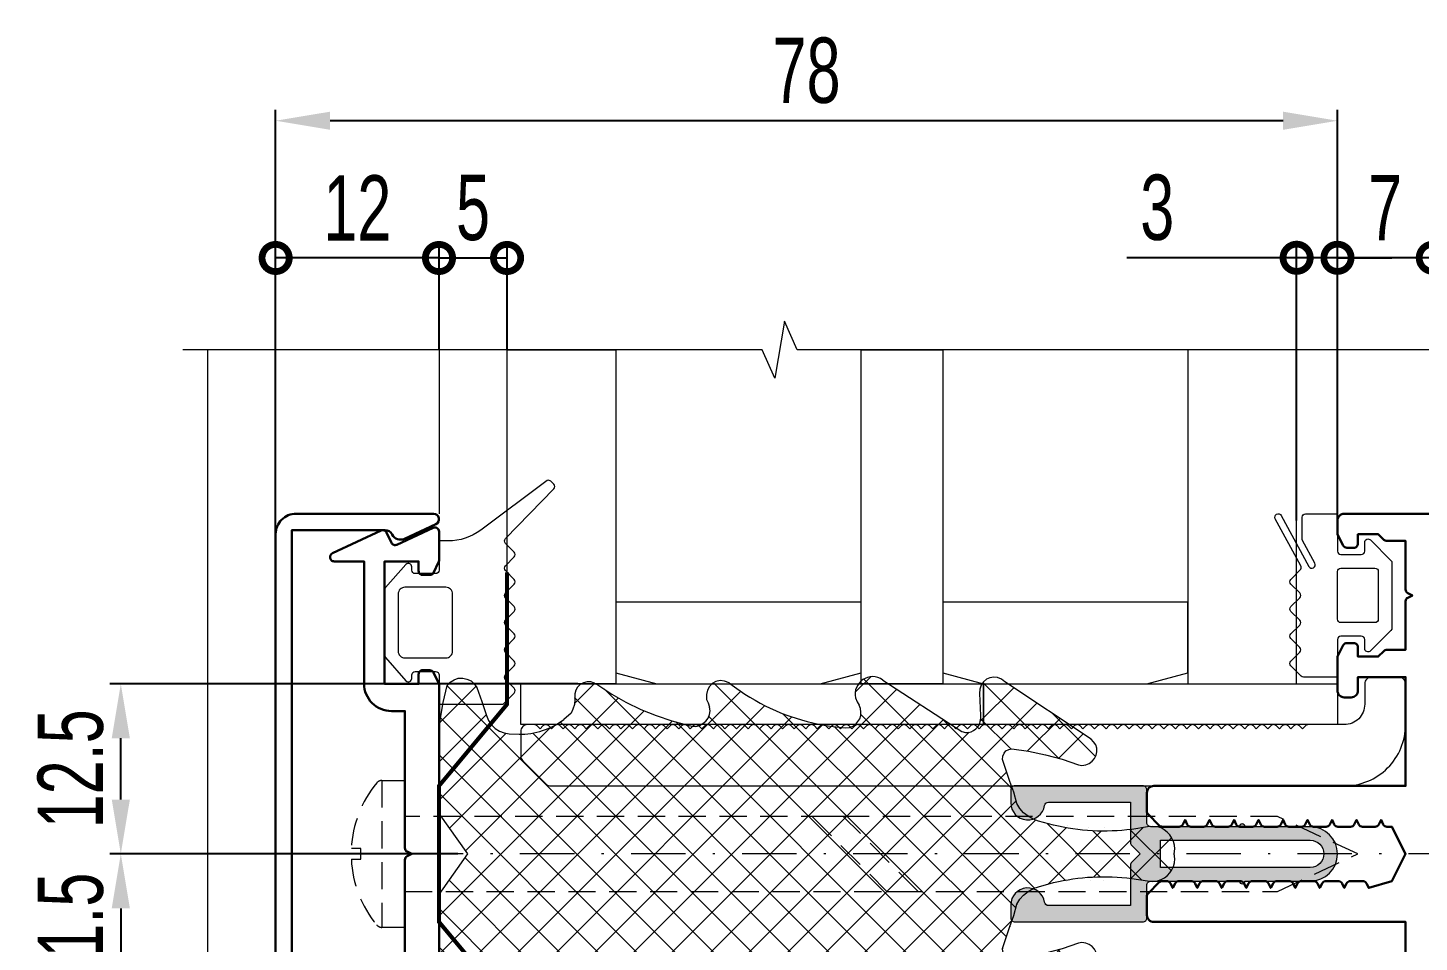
# Model space of a CAD drawing. Extents: x -37 to 8820, y -336 to 478.
# Drawn here: x 3893.1 to 3956.9, y 136.7 to 178.7 of the extents above; entities that cross this region are included whole.
import ezdxf

# ---------------------------------------------------------------- set-up
doc = ezdxf.new("R2010")
doc.units = 0
doc.header["$LTSCALE"] = 5
doc.linetypes.add('DASHDOT', pattern=[1, 0.5, -0.25, 0, -0.25])
doc.linetypes.add('HIDDEN', pattern=[0.375, 0.25, -0.125])
doc.layers.get('0').update_dxf_attribs({"linetype": 'CONTINUOUS', "lineweight": 30})
doc.layers.get('DEFPOINTS').update_dxf_attribs({"linetype": 'CONTINUOUS'})
for name, color, linetype, lineweight in [('1', 6, 'DASHDOT', 13), ('2', 3, 'HIDDEN', 13), ('Dimentions', 5, 'CONTINUOUS', 15), ('Glass', 5, 'CONTINUOUS', 20), ('Ал подклад', 7, 'CONTINUOUS', 20), ('Герлен', 7, 'CONTINUOUS', 60), ('Зигзаг', 1, 'CONTINUOUS', 15), ('Конструкции', 252, 'CONTINUOUS', 20), ('Подкладки', 1, 'CONTINUOUS', 20), ('Уплотнители', 1, 'CONTINUOUS', 20), ('Штриховка', 1, 'CONTINUOUS', 5)]:
    doc.layers.add(name, color=color, linetype=linetype, lineweight=lineweight)
doc.styles.add('3', font='RUSS.SHX', dxfattribs={"width": 0.7, "height": 3})
doc.dimstyles.new('MX1_6', dxfattribs={"dimtxt": 3, "dimasz": 2.5, "dimexe": 0.5, "dimexo": 0, "dimgap": 0.8, "dimtad": 1, "dimlfac": 1.6, "dimdsep": 46, "dimtxsty": '3', "dimcen": 0, "dimclrd": 256, "dimclre": 256, "dimclrt": 256, "dimaunit": 1, "dimadec": 0, "dimazin": 0, "dimtfac": 1, "dimtmove": 0, "dimatfit": 1, "dimfxl": 1, "dimtvp": 1, "dimtolj": 1, "dimtzin": 0, "dimarcsym": 0})

# ---------------------------------------------------------------- blocks, each defined once
blk = doc.blocks.new('*D1479')
at = {"layer": 'DEFPOINTS', "color": 0, "linetype": 'Continuous', "transparency": 16777216}
for p in [(3897.331, 148.583), (3918.321, 148.583), (3912.799, 140.77)]:
    blk.add_point(p, dxfattribs=at)
at = {"layer": 'Dimentions', "linetype": 'Continuous', "lineweight": -2, "transparency": 16777216}
for p, q in [((3918.321, 148.583), (3896.831, 148.583)), ((3897.331, 143.27), (3897.331, 146.083)), ((3912.799, 140.77), (3896.831, 140.77))]:
    blk.add_line(p, q, dxfattribs=at)
at = {"layer": 'Dimentions', "linetype": 'Continuous', "transparency": 16777216}
for points in [[(3896.914, 146.083), (3897.748, 146.083), (3897.331, 148.583)], [(3896.914, 143.27), (3897.748, 143.27), (3897.331, 140.77)]]:
    blk.add_solid(points, dxfattribs=at)
at = {"layer": 'Dimentions', "linetype": 'Continuous', "transparency": 16777216, "insert": (3895.031, 144.677), "char_height": 3, "attachment_point": 5, "rotation": 90, "style": '3'}
blk.add_mtext('\\A1;12.5', dxfattribs=at)
blk = doc.blocks.new('*D1480')
at = {"layer": 'DEFPOINTS', "color": 0, "linetype": 'Continuous', "transparency": 16777216}
for p in [(3912.799, 140.77), (3897.331, 133.583), (3918.633, 133.583)]:
    blk.add_point(p, dxfattribs=at)
at = {"layer": 'Dimentions', "linetype": 'Continuous', "lineweight": -2, "transparency": 16777216}
for p, q in [((3912.799, 140.77), (3896.831, 140.77)), ((3897.331, 138.27), (3897.331, 136.083)), ((3918.633, 133.583), (3896.831, 133.583))]:
    blk.add_line(p, q, dxfattribs=at)
at = {"layer": 'Dimentions', "linetype": 'Continuous', "transparency": 16777216}
for points in [[(3896.914, 138.27), (3897.748, 138.27), (3897.331, 140.77)], [(3896.914, 136.083), (3897.748, 136.083), (3897.331, 133.583)]]:
    blk.add_solid(points, dxfattribs=at)
at = {"layer": 'Dimentions', "linetype": 'Continuous', "transparency": 16777216, "insert": (3895.031, 137.177), "char_height": 3, "attachment_point": 5, "rotation": 90, "style": '3'}
blk.add_mtext('\\A1;11.5', dxfattribs=at)
blk = doc.blocks.new('_DotSmall')
at = {"color": 0, "linetype": 'ByBlock', "const_width": 0.5}
blk.add_lwpolyline([(-0.0625, 0, 1), (0.0625, 0, 1)], format="xyb", close=True, dxfattribs=at)
blk = doc.blocks.new('*D1497')
at = {"layer": 'DEFPOINTS', "color": 0, "linetype": 'Continuous', "transparency": 16777216}
for p in [(3915.065, 168.145), (3911.94, 163.926), (3915.065, 163.926)]:
    blk.add_point(p, dxfattribs=at)
at = {"layer": 'Dimentions', "linetype": 'Continuous', "lineweight": -2, "transparency": 16777216}
for p, q in [((3911.94, 163.926), (3911.94, 168.645)), ((3915.065, 163.926), (3915.065, 168.645)), ((3911.94, 168.145), (3915.065, 168.145))]:
    blk.add_line(p, q, dxfattribs=at)
at = {"layer": 'Dimentions', "linetype": 'Continuous', "lineweight": -2, "transparency": 16777216, "xscale": 2.5, "yscale": 2.5, "zscale": 2.5, "rotation": 180}
blk.add_blockref('_DotSmall', (3911.94, 168.145), dxfattribs=at)
at = {"layer": 'Dimentions', "linetype": 'Continuous', "lineweight": -2, "transparency": 16777216, "xscale": 2.5, "yscale": 2.5, "zscale": 2.5}
blk.add_blockref('_DotSmall', (3915.065, 168.145), dxfattribs=at)
at = {"layer": 'Dimentions', "linetype": 'Continuous', "transparency": 16777216, "insert": (3913.503, 170.445), "char_height": 3, "attachment_point": 5, "style": '3'}
blk.add_mtext('\\A1;5', dxfattribs=at)
blk = doc.blocks.new('*D1499')
at = {"layer": 'DEFPOINTS', "color": 0, "linetype": 'Continuous', "transparency": 16777216}
for p in [(3951.315, 168.154), (3951.315, 156.083), (3953.19, 156.083)]:
    blk.add_point(p, dxfattribs=at)
at = {"layer": 'Dimentions', "linetype": 'Continuous', "lineweight": -2, "transparency": 16777216}
for p, q in [((3951.315, 156.083), (3951.315, 168.654)), ((3953.19, 156.083), (3953.19, 168.654)), ((3951.315, 168.154), (3943.515, 168.154)), ((3953.19, 168.154), (3951.315, 168.154)), ((3953.19, 168.154), (3955.69, 168.154))]:
    blk.add_line(p, q, dxfattribs=at)
at = {"layer": 'Dimentions', "linetype": 'Continuous', "lineweight": -2, "transparency": 16777216, "xscale": 2.5, "yscale": 2.5, "zscale": 2.5}
blk.add_blockref('_DotSmall', (3951.315, 168.154), dxfattribs=at)
at = {"layer": 'Dimentions', "linetype": 'Continuous', "lineweight": -2, "transparency": 16777216, "xscale": 2.5, "yscale": 2.5, "zscale": 2.5, "rotation": 180}
blk.add_blockref('_DotSmall', (3953.19, 168.154), dxfattribs=at)
at = {"layer": 'Dimentions', "linetype": 'Continuous', "transparency": 16777216, "insert": (3944.915, 170.454), "char_height": 3, "attachment_point": 5, "style": '3'}
blk.add_mtext('\\A1;3', dxfattribs=at)
blk = doc.blocks.new('*D1500')
at = {"layer": 'DEFPOINTS', "color": 0, "linetype": 'Continuous', "transparency": 16777216}
for p in [(3904.44, 174.449), (3953.19, 163.926), (3904.44, 156.91)]:
    blk.add_point(p, dxfattribs=at)
at = {"layer": 'Dimentions', "linetype": 'Continuous', "lineweight": -2, "transparency": 16777216}
for p, q in [((3904.44, 156.91), (3904.44, 174.949)), ((3950.69, 174.449), (3906.94, 174.449)), ((3953.19, 163.926), (3953.19, 174.949))]:
    blk.add_line(p, q, dxfattribs=at)
at = {"layer": 'Dimentions', "linetype": 'Continuous', "transparency": 16777216}
for points in [[(3906.94, 174.865), (3906.94, 174.032), (3904.44, 174.449)], [(3950.69, 174.865), (3950.69, 174.032), (3953.19, 174.449)]]:
    blk.add_solid(points, dxfattribs=at)
at = {"layer": 'Dimentions', "linetype": 'Continuous', "transparency": 16777216, "insert": (3928.815, 176.749), "char_height": 3, "attachment_point": 5, "style": '3'}
blk.add_mtext('\\A1;78', dxfattribs=at)
blk = doc.blocks.new('*D1501')
at = {"layer": 'DEFPOINTS', "color": 0, "linetype": 'Continuous', "transparency": 16777216}
for p in [(3904.44, 168.145), (3911.94, 163.926), (3904.44, 153.707)]:
    blk.add_point(p, dxfattribs=at)
at = {"layer": 'Dimentions', "linetype": 'Continuous', "lineweight": -2, "transparency": 16777216}
for p, q in [((3904.44, 153.707), (3904.44, 168.645)), ((3911.94, 163.926), (3911.94, 168.645)), ((3911.94, 168.145), (3904.44, 168.145))]:
    blk.add_line(p, q, dxfattribs=at)
at = {"layer": 'Dimentions', "linetype": 'Continuous', "lineweight": -2, "transparency": 16777216, "xscale": 2.5, "yscale": 2.5, "zscale": 2.5, "rotation": 180}
blk.add_blockref('_DotSmall', (3904.44, 168.145), dxfattribs=at)
at = {"layer": 'Dimentions', "linetype": 'Continuous', "lineweight": -2, "transparency": 16777216, "xscale": 2.5, "yscale": 2.5, "zscale": 2.5}
blk.add_blockref('_DotSmall', (3911.94, 168.145), dxfattribs=at)
at = {"layer": 'Dimentions', "linetype": 'Continuous', "transparency": 16777216, "insert": (3908.19, 170.445), "char_height": 3, "attachment_point": 5, "style": '3'}
blk.add_mtext('\\A1;12', dxfattribs=at)
blk = doc.blocks.new('*D1502')
at = {"layer": 'DEFPOINTS', "color": 0, "linetype": 'Continuous', "transparency": 16777216}
for p in [(3953.19, 168.154), (3953.19, 164.383), (3957.565, 163.926)]:
    blk.add_point(p, dxfattribs=at)
at = {"layer": 'Dimentions', "linetype": 'Continuous', "lineweight": -2, "transparency": 16777216}
for p, q in [((3953.19, 164.383), (3953.19, 168.654)), ((3957.565, 163.926), (3957.565, 168.654)), ((3957.565, 168.154), (3953.19, 168.154))]:
    blk.add_line(p, q, dxfattribs=at)
at = {"layer": 'Dimentions', "linetype": 'Continuous', "lineweight": -2, "transparency": 16777216, "xscale": 2.5, "yscale": 2.5, "zscale": 2.5, "rotation": 180}
blk.add_blockref('_DotSmall', (3953.19, 168.154), dxfattribs=at)
at = {"layer": 'Dimentions', "linetype": 'Continuous', "lineweight": -2, "transparency": 16777216, "xscale": 2.5, "yscale": 2.5, "zscale": 2.5}
blk.add_blockref('_DotSmall', (3957.565, 168.154), dxfattribs=at)
at = {"layer": 'Dimentions', "linetype": 'Continuous', "transparency": 16777216, "insert": (3955.378, 170.454), "char_height": 3, "attachment_point": 5, "style": '3'}
blk.add_mtext('\\A1;7', dxfattribs=at)
blk = doc.blocks.new('8')
at = {"layer": 'Уплотнители'}
for points in [[(4.564, -0.453), (4.374, -0.399), (4.197, -0.29), (4.061, -0.14), (3.871, 0.649), (3.735, 1.451), (3.68, 2.268), (3.68, 5.737), (5, 7.6), (3.68, 9.464), (3.68, 12.933), (3.735, 13.749), (3.871, 14.552), (4.061, 15.341), (4.197, 15.49), (4.374, 15.599), (4.564, 15.667), (4.768, 15.667), (4.959, 15.626), (5.149, 15.545), (5.299, 15.409), (5.421, 15.245), (5.653, 14.606), (5.857, 13.953), (5.952, 13.735), (6.088, 13.531), (6.251, 13.368), (6.455, 13.246), (6.673, 13.164), (6.904, 13.123), (7.353, 13.096)], [(10.822, 15.449), (10.972, 15.368), (11.611, 14.946), (12.264, 14.565), (12.944, 14.239), (13.651, 13.953), (14.372, 13.708), (15.107, 13.518), (15.297, 13.463)], [(16.998, 15.463), (17.134, 15.354), (17.719, 14.946)], [(24.058, 15.585), (27.69, 13.218), (27.853, 13.178)], [(33.73, 12.756), (33.621, 12.878), (29.663, 15.504)], [(5.421, 15.245), (5.421, 15.232)], [(9.91, 14.756), (9.91, 14.769), (9.91, 14.688), (9.897, 14.47), (9.829, 14.252), (9.747, 14.062), (9.407, 13.776)], [(15.964, 14.701), (16.032, 14.538), (16.1, 14.347)], [(22.806, 14.769), (22.874, 14.579), (22.97, 14.429)], [(28.506, 15.164), (28.493, 14.973), (28.533, 13.953), (28.547, 13.79)], [(28.493, 14.973), (28.493, 14.96)], [(9.91, 14.688), (9.91, 14.674)], [(5.857, 13.953), (5.857, 13.939)], [(21.637, 13.463), (22.344, 13.395), (22.521, 13.409)], [(28.533, 13.953), (28.533, 13.939)], [(27.69, 13.218), (27.69, 13.205)], [(37.457, 7.369), (37.43, 7.6), (37.457, 7.831)], [(37.43, 7.6), (37.43, 7.587)], [(30.207, 5.288), (30.207, 5.274)], [(29.894, 4.267), (29.894, 4.254)], [(29.554, 3.261), (29.554, 3.247)], [(3.68, 3.084), (3.68, 3.07)], [(5.421, -0.045), (5.653, 0.594), (5.857, 1.247), (5.952, 1.465), (6.088, 1.669), (6.251, 1.832), (6.455, 1.955), (6.673, 2.036), (6.904, 2.077), (7.353, 2.104)], [(24.058, -0.385), (27.69, 1.982), (27.853, 2.023)], [(29.663, -0.303), (33.621, 2.322), (33.73, 2.445)], [(9.91, 0.418), (9.91, 0.431), (9.91, 0.513), (9.897, 0.73), (9.829, 0.948), (9.747, 1.139), (9.407, 1.424)], [(10.822, -0.249), (10.972, -0.154), (11.611, 0.254), (12.264, 0.635), (12.944, 0.962), (13.651, 1.247), (14.372, 1.492), (15.107, 1.683)], [(22.521, 1.792), (22.344, 1.819), (21.637, 1.737)], [(28.506, 0.037), (28.493, 0.227), (28.533, 1.247), (28.547, 1.424)], [(16.032, 0.662), (16.032, 0.676), (15.964, 0.499)], [(22.806, 0.431), (22.874, 0.622), (22.97, 0.771)], [(28.533, 1.247), (28.533, 1.234)], [(9.91, 0.513), (9.91, 0.499)], [(17.719, 0.254), (17.134, -0.154), (16.998, -0.263)], [(28.493, 0.227), (28.493, 0.214)]]:
    blk.add_lwpolyline(points, dxfattribs=at)
for points in [[(36.668, 8.838), (36.437, 8.865), (36.206, 8.838), (35.485, 8.729, -0.091156), (31.894, 8.92), (31.2, 9.11), (30.955, 9.192), (30.724, 9.328), (30.52, 9.491), (30.343, 9.682), (30.207, 9.913), (30.071, 10.43), (29.894, 10.933), (29.554, 11.94), (29.567, 12.089), (29.622, 12.225), (29.703, 12.334), (29.839, 12.402), (29.975, 12.429), (30.751, 12.321), (31.526, 12.157), (32.288, 11.953), (33.036, 11.695), (33.199, 11.668), (33.376, 11.695)], [(33.376, 3.506), (33.199, 3.533), (33.036, 3.506), (32.288, 3.247), (31.526, 3.043), (30.751, 2.88), (29.975, 2.771), (29.839, 2.798), (29.703, 2.866), (29.622, 2.989), (29.567, 3.111), (29.554, 3.261), (29.894, 4.267), (30.071, 4.771), (30.207, 5.288), (30.343, 5.519), (30.52, 5.709), (30.724, 5.873), (30.955, 6.009), (31.2, 6.09), (31.894, 6.281, -0.091156), (35.485, 6.471), (36.206, 6.362), (36.437, 6.335), (36.668, 6.362)]]:
    blk.add_lwpolyline(points, format="xyb", dxfattribs=at)
blk.add_arc((15.392, 1.016), 0.725, 331.99667, 113.16431, dxfattribs=at)
for points in [[(24.058, 15.585), (23.459, 16.04), (22.64, 15.46), (22.806, 14.769)], [(10.822, 15.449), (10.369, 15.667), (9.833, 15.267), (9.91, 14.769)], [(16.998, 15.463), (16.427, 15.767), (15.857, 15.321), (15.964, 14.701)], [(29.663, 15.504), (29.248, 15.908), (28.628, 15.716), (28.506, 15.164)], [(17.719, 14.946), (18.983, 14.136), (20.16, 13.714), (21.637, 13.463)], [(15.297, 13.463), (15.764, 13.391), (16.248, 13.874), (16.1, 14.347)], [(22.521, 13.409), (22.967, 13.534), (23.185, 14.019), (22.97, 14.429)], [(7.353, 13.096), (8.067, 13.091), (8.843, 13.335), (9.407, 13.776)], [(27.853, 13.178), (28.197, 13.147), (28.548, 13.438), (28.547, 13.79)], [(33.376, 11.695), (33.831, 11.794), (34.061, 12.406), (33.73, 12.756)], [(37.457, 7.831), (37.473, 8.291), (37.108, 8.76), (36.668, 8.838)], [(36.668, 6.362), (37.144, 6.495), (37.453, 6.867), (37.457, 7.369)], [(33.73, 2.445), (34.061, 2.795), (33.831, 3.407), (33.376, 3.506)], [(9.407, 1.424), (8.843, 1.865), (8.067, 2.11), (7.353, 2.104)], [(28.547, 1.424), (28.539, 1.77), (28.192, 2.053), (27.853, 2.023)], [(21.637, 1.737), (20.247, 1.506), (18.893, 1.044), (17.719, 0.254)], [(22.97, 0.771), (23.178, 1.188), (22.985, 1.656), (22.521, 1.792)], [(9.91, 0.431), (9.838, -0.072), (10.367, -0.465), (10.822, -0.249)], [(15.964, 0.499), (15.857, -0.121), (16.427, -0.566), (16.998, -0.263)], [(22.806, 0.431), (22.64, -0.26), (23.459, -0.84), (24.058, -0.385)], [(28.506, 0.037), (28.599, -0.505), (29.286, -0.692), (29.663, -0.303)], [(4.564, -0.453), (4.927, -0.512), (5.235, -0.363), (5.421, -0.045)]]:
    blk.add_open_spline(points, degree=3, dxfattribs=at)

msp = doc.modelspace()

# ---------------------------------------------------------------- hatches: boundary and pattern name
at = {"layer": 'Штриховка', "lineweight": 5}
h = msp.add_hatch(dxfattribs=at)
h.set_pattern_fill('NET', color=256, scale=10, angle=45, style=0)
h.set_pattern_definition([(45, (-3182.8298, 2309.7939), (-0.88388348, 0.88388348), []), (135, (-3182.8298, 2309.7939), (-0.88388348, -0.88388348), [])])
h.paths.add_polyline_path([(3915.0552, 146.3126), (3914.9328, 146.3342), (3914.7151, 146.4158), (3914.5111, 146.5383), (3914.3478, 146.7015), (3914.2118, 146.9056), (3914.1166, 147.1232), (3913.9125, 147.7762), (3913.6813, 148.4155), (3913.5588, 148.5788), (3913.4092, 148.7148), (3913.2188, 148.7964), (3913.0283, 148.8373), (3912.8243, 148.8373), (3912.6338, 148.7692), (3912.457, 148.6604), (3912.3209, 148.5108), (3912.1305, 147.7218), (3911.9945, 146.9192), (3911.94, 146.103), (3911.94, 142.6341), (3913.2596, 140.7704), (3915.0552, 140.7704)])
edge = h.paths.add_edge_path()
edge.add_line((3921.2039, 147.4089), (3920.5238, 147.7354))
edge.add_line((3920.5238, 147.7354), (3919.8708, 148.1163))
edge.add_line((3919.8708, 148.1163), (3919.2315, 148.538))
edge.add_line((3919.2315, 148.538), (3919.0818, 148.6196))
edge.add_spline(control_points=[(3919.0818, 148.6196), (3918.6291, 148.8377), (3918.0933, 148.4375), (3918.1704, 147.9394)], knot_values=[0, 0, 0, 0, 1, 1, 1, 1], degree=3, periodic=0)
edge.add_line((3918.1704, 147.9394), (3918.1704, 147.9258))
edge.add_line((3918.1704, 147.9258), (3918.1704, 147.8578))
edge.add_line((3918.1704, 147.8578), (3918.1568, 147.6402))
edge.add_line((3918.1568, 147.6402), (3918.0888, 147.4225))
edge.add_line((3918.0888, 147.4225), (3918.0072, 147.2321))
edge.add_line((3918.0072, 147.2321), (3917.6671, 146.9464))
edge.add_spline(control_points=[(3917.6671, 146.9464), (3917.103, 146.5054), (3916.3269, 146.2608), (3915.613, 146.2662)], knot_values=[0, 0, 0, 0, 1, 1, 1, 1], degree=3, periodic=0)
edge.add_line((3915.613, 146.2662), (3915.164, 146.2934))
edge.add_line((3915.164, 146.2934), (3915.0552, 146.3126))
edge.add_line((3915.0552, 146.3126), (3915.0552, 140.7704))
edge.add_line((3915.0552, 140.7704), (3921.2039, 140.7704))
edge.add_line((3921.2039, 140.7704), (3921.2039, 147.4089))
edge = h.paths.add_edge_path()
edge.add_line((3938.1538, 144.1033), (3937.8137, 145.1099))
edge.add_line((3937.8137, 145.1099), (3937.8273, 145.2596))
edge.add_line((3937.8273, 145.2596), (3937.8817, 145.3956))
edge.add_line((3937.8817, 145.3956), (3937.9633, 145.5044))
edge.add_line((3937.9633, 145.5044), (3938.0994, 145.5724))
edge.add_line((3938.0994, 145.5724), (3938.2354, 145.5996))
edge.add_line((3938.2354, 145.5996), (3939.0108, 145.4908))
edge.add_line((3939.0108, 145.4908), (3939.7862, 145.3276))
edge.add_line((3939.7862, 145.3276), (3940.548, 145.1235))
edge.add_line((3940.548, 145.1235), (3941.2961, 144.8651))
edge.add_line((3941.2961, 144.8651), (3941.4594, 144.8379))
edge.add_line((3941.4594, 144.8379), (3941.6362, 144.8651))
edge.add_spline(control_points=[(3941.6362, 144.8651), (3942.091, 144.9641), (3942.3205, 145.5761), (3941.9899, 145.9261)], knot_values=[0, 0, 0, 0, 1, 1, 1, 1], degree=3, periodic=0)
edge.add_line((3941.9899, 145.9261), (3941.8811, 146.0486))
edge.add_line((3941.8811, 146.0486), (3937.9225, 148.674))
edge.add_spline(control_points=[(3937.9225, 148.674), (3937.5076, 149.0778), (3936.8875, 148.8862), (3936.7662, 148.3339)], knot_values=[0, 0, 0, 0, 1, 1, 1, 1], degree=3, periodic=0)
edge.add_line((3936.7662, 148.3339), (3936.7526, 148.1435))
edge.add_line((3936.7526, 148.1435), (3936.7934, 147.1232))
edge.add_line((3936.7934, 147.1232), (3936.807, 146.96))
edge.add_spline(control_points=[(3936.807, 146.96), (3936.8084, 146.6079), (3936.4567, 146.3177), (3936.1133, 146.3478)], knot_values=[0, 0, 0, 0, 1, 1, 1, 1], degree=3, periodic=0)
edge.add_line((3936.1331, 146.3429), (3935.95, 146.3886))
edge.add_line((3935.95, 146.3886), (3932.3179, 148.7556))
edge.add_spline(control_points=[(3932.3179, 148.7556), (3931.7189, 149.2102), (3930.9002, 148.6305), (3931.0664, 147.9394)], knot_values=[0, 0, 0, 0, 1, 1, 1, 1], degree=3, periodic=0)
edge.add_line((3931.0664, 147.9394), (3931.1344, 147.749))
edge.add_line((3931.1344, 147.749), (3931.2296, 147.5993))
edge.add_spline(control_points=[(3931.2296, 147.5993), (3931.4448, 147.189), (3931.2271, 146.7042), (3930.7807, 146.5791)], knot_values=[0, 0, 0, 0, 1, 1, 1, 1], degree=3, periodic=0)
edge.add_line((3930.7807, 146.5791), (3930.6039, 146.5655))
edge.add_line((3930.6039, 146.5655), (3929.8965, 146.6335))
edge.add_spline(control_points=[(3929.8965, 146.6335), (3928.4203, 146.8843), (3927.2429, 147.3057), (3925.9787, 148.1163)], knot_values=[0, 0, 0, 0, 1, 1, 1, 1], degree=3, periodic=0)
edge.add_line((3925.9787, 148.1163), (3925.3938, 148.5244))
edge.add_line((3925.3938, 148.5244), (3925.2578, 148.6332))
edge.add_spline(control_points=[(3925.2578, 148.6332), (3924.6866, 148.937), (3924.1171, 148.4913), (3924.2239, 147.8714)], knot_values=[0, 0, 0, 0, 1, 1, 1, 1], degree=3, periodic=0)
edge.add_line((3924.2239, 147.8714), (3924.2919, 147.7082))
edge.add_line((3924.2919, 147.7082), (3924.3599, 147.5177))
edge.add_spline(control_points=[(3924.3599, 147.5177), (3924.508, 147.0446), (3924.0244, 146.5612), (3923.5573, 146.6335)], knot_values=[0, 0, 0, 0, 1, 1, 1, 1], degree=3, periodic=0)
edge.add_line((3923.5718, 146.6294), (3923.3669, 146.6879))
edge.add_line((3923.3669, 146.6879), (3922.6323, 146.8784))
edge.add_line((3922.6323, 146.8784), (3921.9113, 147.1232))
edge.add_line((3921.9113, 147.1232), (3921.2039, 147.4089))
edge.add_line((3921.2039, 147.4089), (3921.2039, 134.132))
edge.add_line((3921.2039, 134.132), (3921.9113, 134.4177))
edge.add_line((3921.9113, 134.4177), (3922.6323, 134.6625))
edge.add_line((3922.6323, 134.6625), (3923.3669, 134.853))
edge.add_arc((3923.652, 134.1866), 0.7248, -28.003331, 113.164313, ccw=False)
edge.add_line((3924.2919, 133.8463), (3924.2239, 133.6695))
edge.add_spline(control_points=[(3924.2239, 133.6695), (3924.1171, 133.0496), (3924.6866, 132.6039), (3925.2578, 132.9077)], knot_values=[0, 0, 0, 0, 1, 1, 1, 1], degree=3, periodic=0)
edge.add_line((3925.2578, 132.9077), (3925.3938, 133.0165))
edge.add_line((3925.3938, 133.0165), (3925.9787, 133.4246))
edge.add_spline(control_points=[(3925.9787, 133.4246), (3927.1532, 134.2145), (3928.5074, 134.6759), (3929.8965, 134.9074)], knot_values=[0, 0, 0, 0, 1, 1, 1, 1], degree=3, periodic=0)
edge.add_line((3929.8965, 134.9074), (3930.6039, 134.989))
edge.add_line((3930.6039, 134.989), (3930.7807, 134.9618))
edge.add_spline(control_points=[(3930.7807, 134.9618), (3931.2451, 134.826), (3931.4382, 134.3587), (3931.2296, 133.9415)], knot_values=[0, 0, 0, 0, 1, 1, 1, 1], degree=3, periodic=0)
edge.add_line((3931.2296, 133.9415), (3931.1344, 133.7919))
edge.add_line((3931.1344, 133.7919), (3931.0664, 133.6015))
edge.add_spline(control_points=[(3931.0664, 133.6015), (3930.9002, 132.9104), (3931.7189, 132.3307), (3932.3179, 132.7853)], knot_values=[0, 0, 0, 0, 1, 1, 1, 1], degree=3, periodic=0)
edge.add_line((3932.3179, 132.7853), (3935.95, 135.1522))
edge.add_line((3935.95, 135.1522), (3936.1133, 135.1931))
edge.add_spline(control_points=[(3936.1133, 135.1931), (3936.4524, 135.2228), (3936.7989, 134.9407), (3936.807, 134.5945)], knot_values=[0, 0, 0, 0, 1, 1, 1, 1], degree=3, periodic=0)
edge.add_line((3936.807, 134.5945), (3936.7934, 134.4177))
edge.add_line((3936.7934, 134.4177), (3936.7526, 133.3974))
edge.add_line((3936.7526, 133.3974), (3936.7662, 133.207))
edge.add_spline(control_points=[(3936.7662, 133.207), (3936.8592, 132.6655), (3937.5457, 132.4785), (3937.9225, 132.8669)], knot_values=[0, 0, 0, 0, 1, 1, 1, 1], degree=3, periodic=0)
edge.add_line((3937.9225, 132.8669), (3941.8811, 135.4923))
edge.add_line((3941.8811, 135.4923), (3941.9899, 135.6148))
edge.add_spline(control_points=[(3941.9899, 135.6148), (3942.3205, 135.9648), (3942.091, 136.5767), (3941.6362, 136.6758)], knot_values=[0, 0, 0, 0, 1, 1, 1, 1], degree=3, periodic=0)
edge.add_line((3941.6362, 136.6758), (3941.4594, 136.703))
edge.add_line((3941.4594, 136.703), (3941.2961, 136.6758))
edge.add_line((3941.2961, 136.6758), (3940.548, 136.4174))
edge.add_line((3940.548, 136.4174), (3939.7862, 136.2133))
edge.add_line((3939.7862, 136.2133), (3939.0108, 136.0501))
edge.add_line((3939.0108, 136.0501), (3938.2354, 135.9412))
edge.add_line((3938.2354, 135.9412), (3938.0994, 135.9684))
edge.add_line((3938.0994, 135.9684), (3937.9633, 136.0365))
edge.add_line((3937.9633, 136.0365), (3937.8817, 136.1589))
edge.add_line((3937.8817, 136.1589), (3937.8273, 136.2813))
edge.add_line((3937.8273, 136.2813), (3937.8137, 136.431))
edge.add_line((3937.8137, 136.431), (3938.1538, 137.4376))
edge.add_line((3938.1538, 137.4376), (3938.3306, 137.9409))
edge.add_line((3938.3306, 137.9409), (3938.4666, 138.4579))
edge.add_line((3938.4666, 138.4579), (3938.6027, 138.6891))
edge.add_line((3938.6027, 138.6891), (3938.7795, 138.8796))
edge.add_line((3938.7795, 138.8796), (3938.9836, 139.0428))
edge.add_line((3938.9836, 139.0428), (3939.2148, 139.1788))
edge.add_line((3939.2148, 139.1788), (3939.4597, 139.2605))
edge.add_line((3939.4597, 139.2605), (3940.1535, 139.4509))
edge.add_arc((3942.4671, 129.7786), 9.9451, 82.618691, 103.452448, ccw=False)
edge.add_line((3943.7448, 139.6414), (3944.4657, 139.5325))
edge.add_line((3944.4657, 139.5325), (3944.697, 139.5053))
edge.add_line((3944.697, 139.5053), (3944.9283, 139.5325))
edge.add_spline(control_points=[(3944.9283, 139.5325), (3945.4035, 139.6649), (3945.7127, 140.0377), (3945.7172, 140.5392)], knot_values=[0, 0, 0, 0, 1, 1, 1, 1], degree=3, periodic=0)
edge.add_line((3945.7172, 140.5392), (3945.69, 140.7704))
edge.add_line((3945.69, 140.7704), (3945.7172, 141.0017))
edge.add_spline(control_points=[(3945.7172, 141.0017), (3945.7331, 141.4608), (3945.3683, 141.9299), (3944.9283, 142.0084)], knot_values=[0, 0, 0, 0, 1, 1, 1, 1], degree=3, periodic=0)
edge.add_line((3944.9283, 142.0084), (3944.697, 142.0356))
edge.add_line((3944.697, 142.0356), (3944.4657, 142.0084))
edge.add_line((3944.4657, 142.0084), (3943.7448, 141.8995))
edge.add_arc((3942.4671, 151.7623), 9.9451, 256.547552, 277.381309, ccw=False)
edge.add_line((3940.1535, 142.09), (3939.4597, 142.2804))
edge.add_line((3939.4597, 142.2804), (3939.2148, 142.362))
edge.add_line((3939.2148, 142.362), (3938.9836, 142.4981))
edge.add_line((3938.9836, 142.4981), (3938.7795, 142.6613))
edge.add_line((3938.7795, 142.6613), (3938.6027, 142.8518))
edge.add_line((3938.6027, 142.8518), (3938.4666, 143.083))
edge.add_line((3938.4666, 143.083), (3938.3306, 143.5999))
edge.add_line((3938.3306, 143.5999), (3938.1538, 144.1033))
edge = h.paths.add_edge_path()
edge.add_line((3921.2039, 140.7704), (3915.0552, 140.7704))
edge.add_line((3915.0552, 140.7704), (3915.0552, 135.2283))
edge.add_line((3915.0552, 135.2283), (3915.164, 135.2475))
edge.add_line((3915.164, 135.2475), (3915.613, 135.2747))
edge.add_spline(control_points=[(3915.613, 135.2747), (3916.3269, 135.2801), (3917.1032, 135.0355), (3917.6671, 134.5945)], knot_values=[0, 0, 0, 0, 1, 1, 1, 1], degree=3, periodic=0)
edge.add_line((3917.6671, 134.5945), (3918.0072, 134.3088))
edge.add_line((3918.0072, 134.3088), (3918.0888, 134.1184))
edge.add_line((3918.0888, 134.1184), (3918.1568, 133.9007))
edge.add_line((3918.1568, 133.9007), (3918.1704, 133.6831))
edge.add_line((3918.1704, 133.6831), (3918.1704, 133.6695))
edge.add_line((3918.1704, 133.6695), (3918.1704, 133.6015))
edge.add_spline(control_points=[(3918.1704, 133.6015), (3918.0976, 133.0979), (3918.6272, 132.7052), (3919.0818, 132.9213)], knot_values=[0, 0, 0, 0, 1, 1, 1, 1], degree=3, periodic=0)
edge.add_line((3919.0818, 132.9213), (3919.2315, 133.0165))
edge.add_line((3919.2315, 133.0165), (3919.8708, 133.4246))
edge.add_line((3919.8708, 133.4246), (3920.5238, 133.8055))
edge.add_line((3920.5238, 133.8055), (3921.2039, 134.132))
edge.add_line((3921.2039, 134.132), (3921.2039, 140.7704))
edge = h.paths.add_edge_path()
edge.add_line((3915.0552, 140.7704), (3913.2596, 140.7704))
edge.add_line((3913.2596, 140.7704), (3911.94, 138.9068))
edge.add_line((3911.94, 138.9068), (3911.94, 138.8932))
edge.add_line((3911.94, 138.8932), (3911.94, 135.4379))
edge.add_line((3911.94, 135.4379), (3911.9945, 134.6217))
edge.add_line((3911.9945, 134.6217), (3912.1305, 133.8191))
edge.add_line((3912.1305, 133.8191), (3912.3209, 133.0301))
edge.add_line((3912.3209, 133.0301), (3912.457, 132.8805))
edge.add_line((3912.457, 132.8805), (3912.6338, 132.7717))
edge.add_line((3912.6338, 132.7717), (3912.8243, 132.7172))
edge.add_spline(control_points=[(3912.8243, 132.7172), (3913.187, 132.6578), (3913.4949, 132.807), (3913.6813, 133.1253)], knot_values=[0, 0, 0, 0, 1, 1, 1, 1], degree=3, periodic=0)
edge.add_line((3913.6813, 133.1253), (3913.9125, 133.7647))
edge.add_line((3913.9125, 133.7647), (3914.1166, 134.4177))
edge.add_line((3914.1166, 134.4177), (3914.2118, 134.6353))
edge.add_line((3914.2118, 134.6353), (3914.3478, 134.8394))
edge.add_line((3914.3478, 134.8394), (3914.5111, 135.0026))
edge.add_line((3914.5111, 135.0026), (3914.7151, 135.125))
edge.add_line((3914.7151, 135.125), (3914.9328, 135.2067))
edge.add_line((3914.9328, 135.2067), (3915.0552, 135.2283))
edge.add_line((3915.0552, 135.2283), (3915.0552, 140.7704))
at = {"layer": 'Штриховка'}
h = msp.add_hatch(color=256, dxfattribs=at)
edge = h.paths.add_edge_path(flags=16)
edge.add_line((3945.065, 141.3954), (3951.94, 141.3954))
edge.add_arc((3951.94, 140.7704), 0.625, -90, 90, ccw=False)
edge.add_line((3951.94, 140.1454), (3945.065, 140.1454))
edge.add_line((3945.065, 140.1454), (3945.065, 141.3954))
edge = h.paths.add_edge_path()
edge.add_arc((3938.9713, 138.4267), 0.7812, 9.281799, 180)
edge.add_line((3938.19, 138.4267), (3938.19, 137.8329))
edge.add_arc((3938.3775, 137.8329), 0.1875, 180, 270)
edge.add_line((3938.3775, 137.6454), (3944.2525, 137.6454))
edge.add_arc((3944.2525, 137.8329), 0.1875, 270, 360)
edge.add_line((3944.44, 137.8329), (3944.44, 139.3329))
edge.add_arc((3944.6275, 139.3329), 0.1875, 90, 180, ccw=False)
edge.add_line((3944.6275, 139.5204), (3948.69, 139.5204))
edge.add_arc((3948.815, 139.5204), 0.125, 180, 360)
edge.add_line((3948.94, 139.5204), (3951.94, 139.5204))
edge.add_arc((3951.94, 140.7704), 1.25, 270, 450)
edge.add_line((3951.94, 142.0204), (3948.94, 142.0204))
edge.add_arc((3948.815, 142.0204), 0.125, 0, 180)
edge.add_line((3948.69, 142.0204), (3944.6275, 142.0204))
edge.add_arc((3944.6275, 142.2079), 0.1875, 180, 270, ccw=False)
edge.add_line((3944.44, 142.2079), (3944.44, 143.7079))
edge.add_arc((3944.2525, 143.7079), 0.1875, 0, 90)
edge.add_line((3944.2525, 143.8954), (3938.3775, 143.8954))
edge.add_arc((3938.3775, 143.7079), 0.1875, 90, 180)
edge.add_line((3938.19, 143.7079), (3938.19, 143.1142))
edge.add_arc((3938.9713, 143.1142), 0.7812, 180, 350.718201)
edge.add_arc((3939.9274, 142.9579), 0.1875, 90, 170.718201, ccw=False)
edge.add_line((3939.9274, 143.1454), (3943.69, 143.1454))
edge.add_line((3943.69, 143.1454), (3943.69, 141.2856))
edge.add_arc((3943.8775, 141.2856), 0.1875, 180, 225)
edge.add_line((3943.745, 141.153), (3944.1275, 140.7704))
edge.add_line((3944.1275, 140.7704), (3943.745, 140.3879))
edge.add_arc((3943.8775, 140.2553), 0.1875, 135, 180)
edge.add_line((3943.69, 140.2553), (3943.69, 138.3954))
edge.add_line((3943.69, 138.3954), (3939.9274, 138.3954))
edge.add_arc((3939.9274, 138.5829), 0.1875, 189.281799, 270, ccw=False)

# ---------------------------------------------------------------- linework, layer by layer
msp.add_lwpolyline([(3904.44, 126.0829), (3904.44, 155.4579, -0.4142136), (3905.3775, 156.3954), (3911.69, 156.3954, -0.8025849), (3911.7957, 155.9189), (3910.359, 155.2489, -0.4015594), (3909.786, 155.4435, 0.2797393), (3909.4533, 155.6454), (3905.19, 155.6454), (3905.19, 125.8954), (3909.4533, 125.8954, 0.2797393), (3909.786, 126.0974, -0.4015594), (3910.359, 126.292), (3911.7957, 125.622, -0.8025849), (3911.69, 125.1454), (3905.3775, 125.1454, -0.4142136)], format="xyb", close=True)
for points in [[(3956.315, 132.6454), (3956.315, 137.6454), (3944.7525, 137.6454, -0.4142136), (3944.44, 137.9579), (3944.44, 138.8178, -0.1989124), (3944.495, 138.9504), (3945.0101, 139.4655, -0.1989124), (3945.1427, 139.5204), (3945.3554, 139.5204, -0.284079), (3945.5231, 139.4168), (3945.6275, 139.2079), (3945.732, 139.4168, -0.284079), (3945.8997, 139.5204), (3946.4804, 139.5204, -0.284079), (3946.6481, 139.4168), (3946.7525, 139.2079), (3946.857, 139.4168, -0.284079), (3947.0247, 139.5204), (3947.6054, 139.5204, -0.284079), (3947.7731, 139.4168), (3947.8775, 139.2079), (3947.982, 139.4168, -0.284079), (3948.1497, 139.5204), (3948.7304, 139.5204, -0.284079), (3948.8981, 139.4168), (3949.0025, 139.2079), (3949.107, 139.4168, -0.284079), (3949.2747, 139.5204), (3949.8554, 139.5204, -0.284079), (3950.0231, 139.4168), (3950.1275, 139.2079), (3950.232, 139.4168, -0.284079), (3950.3997, 139.5204), (3950.9804, 139.5204, -0.284079), (3951.1481, 139.4168), (3951.2525, 139.2079), (3951.357, 139.4168, -0.284079), (3951.5247, 139.5204), (3952.1054, 139.5204, -0.284079), (3952.2731, 139.4168), (3952.3775, 139.2079), (3952.482, 139.4168, -0.284079), (3952.6497, 139.5204), (3953.2304, 139.5204, -0.284079), (3953.3981, 139.4168), (3953.5025, 139.2079), (3953.607, 139.4168, -0.284079), (3953.7747, 139.5204), (3954.3554, 139.5204, -0.284079), (3954.5231, 139.4168), (3954.6275, 139.2079), (3955.69, 139.5204), (3956.315, 140.7704), (3955.69, 142.0204), (3955.4622, 142.0204, -0.284079), (3955.2945, 142.1241), (3955.19, 142.3329), (3955.0856, 142.1241, -0.284079), (3954.9179, 142.0204), (3954.3372, 142.0204, -0.284079), (3954.1695, 142.1241), (3954.065, 142.3329), (3953.9606, 142.1241, -0.284079), (3953.7929, 142.0204), (3953.2122, 142.0204, -0.284079), (3953.0445, 142.1241), (3952.94, 142.3329), (3952.8356, 142.1241, -0.284079), (3952.6679, 142.0204), (3952.0872, 142.0204, -0.284079), (3951.9195, 142.1241), (3951.815, 142.3329), (3951.7106, 142.1241, -0.284079), (3951.5429, 142.0204), (3950.9622, 142.0204, -0.284079), (3950.7945, 142.1241), (3950.69, 142.3329), (3950.5856, 142.1241, -0.284079), (3950.4179, 142.0204), (3949.8372, 142.0204, -0.284079), (3949.6695, 142.1241), (3949.565, 142.3329), (3949.4606, 142.1241, -0.284079), (3949.2929, 142.0204), (3948.7122, 142.0204, -0.284079), (3948.5445, 142.1241), (3948.44, 142.3329), (3948.3356, 142.1241, -0.284079), (3948.1679, 142.0204), (3947.5872, 142.0204, -0.284079), (3947.4195, 142.1241), (3947.315, 142.3329), (3947.2106, 142.1241, -0.284079), (3947.0429, 142.0204), (3946.4622, 142.0204, -0.284079), (3946.2945, 142.1241), (3946.19, 142.3329), (3946.0856, 142.1241, -0.284079), (3945.9179, 142.0204), (3945.1427, 142.0204, -0.1989124), (3945.0101, 142.0754), (3944.495, 142.5905, -0.1989124), (3944.44, 142.7231), (3944.44, 143.5829, -0.4142136), (3944.7525, 143.8954), (3956.315, 143.8954), (3956.315, 148.8954), (3954.1275, 148.8954), (3954.1275, 148.2704, -0.4142136), (3953.815, 147.9579), (3953.5025, 147.9579, -0.4142136), (3953.19, 148.2704), (3953.19, 149.7887, -0.1164338), (3953.2098, 149.8725), (3953.4507, 150.3543, -0.284079), (3953.6184, 150.4579), (3953.94, 150.4579, -0.4142136), (3954.1275, 150.2704), (3954.1275, 149.8329), (3955.065, 149.8329), (3955.3226, 150.0905, -0.1989124), (3955.4552, 150.1454), (3956.315, 150.1454), (3956.315, 152.3733, -0.284079), (3956.4187, 152.541), (3956.6275, 152.6454), (3956.4187, 152.7499, -0.284079), (3956.315, 152.9176), (3956.315, 155.1454), (3955.4552, 155.1454, -0.1989124), (3955.3226, 155.2004), (3955.065, 155.4579), (3954.1275, 155.4579), (3954.1275, 155.0204, -0.4142136), (3953.94, 154.8329), (3953.6184, 154.8329, -0.284079), (3953.4507, 154.9366), (3953.2098, 155.4184, -0.1164338), (3953.19, 155.5022), (3953.19, 156.0829, -0.4142136), (3953.5025, 156.3954), (3964.0552, 156.3954)], [(3911.94, 133.0022), (3911.94, 148.5387, 0.1164338), (3911.9202, 148.6225), (3911.6794, 149.1043, 0.284079), (3911.5117, 149.2079), (3911.19, 149.2079, 0.4142136), (3911.0025, 149.0204), (3911.0025, 148.5829), (3909.44, 148.5829), (3909.44, 154.2079), (3911.0025, 154.2079), (3911.0025, 153.7704, 0.4142136), (3911.19, 153.5829), (3911.5117, 153.5829, 0.284079), (3911.6794, 153.6866), (3911.9202, 154.1684, 0.1164338), (3911.94, 154.2522), (3911.94, 155.5829, 0.5486188), (3911.6733, 155.7529), (3910.0045, 154.9747, -0.4142136), (3909.7553, 155.0654), (3909.5353, 155.5372, 0.4142136), (3909.2861, 155.6279), (3907.0483, 154.5844, 0.2914734), (3906.94, 154.4144), (3906.94, 154.3954, 0.4142136), (3907.1275, 154.2079), (3908.5025, 154.2079), (3908.5025, 148.5829, 0.4142136), (3909.7525, 147.3329), (3910.3775, 147.3329), (3910.3775, 141.0426, 0.284079), (3910.4812, 140.8749), (3910.69, 140.7704), (3910.4812, 140.666, 0.284079), (3910.3775, 140.4983), (3910.3775, 134.2079)]]:
    msp.add_lwpolyline(points, format="xyb")
at = {"layer": '1'}
msp.add_line((3964.0552, 140.7704), (3910.69, 140.7704), dxfattribs=at)
at = {"layer": '2'}
msp.add_line((3909.3215, 144.1454), (3909.3215, 137.3954), dxfattribs=at)
msp.add_lwpolyline([(3907.9147, 141.0161, -0.1618489), (3909.0804, 144.0318, -0.2238875), (3909.3215, 144.1454), (3910.3775, 144.1454), (3910.3775, 137.3954), (3909.3215, 137.3954, -0.2238875), (3909.0804, 137.5091, -0.1618489), (3907.9147, 140.5248), (3908.3524, 140.5248), (3908.3524, 141.0161)], format="xyb", close=True, dxfattribs=at)
for points in [[(3910.3775, 139.0517), (3950.4417, 139.0517), (3954.1275, 140.7704), (3950.4417, 142.4892), (3910.3775, 142.4892)], [(3929.0685, 142.4892), (3932.506, 139.0517), (3933.9383, 139.0517), (3930.5008, 142.4892)]]:
    msp.add_lwpolyline(points, close=True, dxfattribs=at)
at = {"layer": 'Glass'}
for points in [[(3920.065, 163.9257), (3920.065, 148.5829), (3915.065, 148.5829), (3915.065, 163.9257)], [(3935.065, 163.9257), (3935.065, 148.5829), (3931.315, 148.5829), (3931.315, 163.9257)], [(3946.315, 163.9257), (3946.315, 148.5829), (3951.315, 148.5829), (3951.315, 163.9257)], [(3931.315, 149.0853), (3931.315, 152.3329), (3920.065, 152.3329), (3920.065, 149.0853), (3921.94, 148.5829), (3929.44, 148.5829)], [(3946.315, 149.0853), (3946.315, 152.3329), (3935.065, 152.3329), (3935.065, 149.0853), (3936.94, 148.5829), (3944.44, 148.5829)]]:
    msp.add_lwpolyline(points, close=True, dxfattribs=at)
at = {"layer": 'Ал подклад', "color": 0}
msp.add_lwpolyline([(3916.7128, 146.653), (3916.5802, 146.5204), (3916.4476, 146.653, 0.1989124), (3916.315, 146.7079), (3916.0025, 146.7079, 0.4142136), (3915.69, 146.3954), (3915.69, 145.2749, 0.1989124), (3915.7816, 145.0539), (3916.8485, 143.9869, 0.1989124), (3917.0695, 143.8954), (3953.5025, 143.8954, 0.4142136), (3956.315, 146.7079), (3956.315, 148.5829, 0.4142136), (3956.0025, 148.8954), (3954.7525, 148.8954, 0.4142136), (3954.44, 148.5829), (3954.44, 147.6454, -0.4142136), (3953.5025, 146.7079), (3951.8472, 146.7079, 0.1989124), (3951.7146, 146.653), (3951.582, 146.5204), (3951.4494, 146.653, 0.4142136), (3951.1842, 146.653), (3951.0517, 146.5204), (3950.9191, 146.653, 0.4142136), (3950.6539, 146.653), (3950.5213, 146.5204), (3950.3887, 146.653, 0.4142136), (3950.1236, 146.653), (3949.991, 146.5204), (3949.8584, 146.653, 0.4142136), (3949.5933, 146.653), (3949.4607, 146.5204), (3949.3281, 146.653, 0.4142136), (3949.0629, 146.653), (3948.9303, 146.5204), (3948.7978, 146.653, 0.4142136), (3948.5326, 146.653), (3948.4, 146.5204), (3948.2674, 146.653, 0.4142136), (3948.0023, 146.653), (3947.8697, 146.5204), (3947.7371, 146.653, 0.4142136), (3947.4719, 146.653), (3947.3394, 146.5204), (3947.2068, 146.653, 0.4142136), (3946.9416, 146.653), (3946.809, 146.5204), (3946.6764, 146.653, 0.4142136), (3946.4113, 146.653), (3946.2787, 146.5204), (3946.1461, 146.653, 0.4142136), (3945.8809, 146.653), (3945.7484, 146.5204), (3945.6158, 146.653, 0.4142136), (3945.3506, 146.653), (3945.218, 146.5204), (3945.0854, 146.653, 0.4142136), (3944.8203, 146.653), (3944.6877, 146.5204), (3944.5551, 146.653, 0.4142136), (3944.29, 146.653), (3944.1574, 146.5204), (3944.0248, 146.653, 0.4142136), (3943.7596, 146.653), (3943.627, 146.5204), (3943.4945, 146.653, 0.4142136), (3943.2293, 146.653), (3943.0967, 146.5204), (3942.9641, 146.653, 0.4142136), (3942.699, 146.653), (3942.5664, 146.5204), (3942.4338, 146.653, 0.4142136), (3942.1686, 146.653), (3942.036, 146.5204), (3941.9035, 146.653, 0.4142136), (3941.6383, 146.653), (3941.5057, 146.5204), (3941.3731, 146.653, 0.4142136), (3941.108, 146.653), (3940.9754, 146.5204), (3940.8428, 146.653, 0.4142136), (3940.5776, 146.653), (3940.4451, 146.5204), (3940.3125, 146.653, 0.4142136), (3940.0473, 146.653), (3939.9147, 146.5204), (3939.7821, 146.653, 0.4142136), (3939.517, 146.653), (3939.3844, 146.5204), (3939.2518, 146.653, 0.4142136), (3938.9867, 146.653), (3938.8541, 146.5204), (3938.7215, 146.653, 0.4142136), (3938.4563, 146.653), (3938.3237, 146.5204), (3938.1912, 146.653, 0.4142136), (3937.926, 146.653), (3937.7934, 146.5204), (3937.6608, 146.653, 0.4142136), (3937.3957, 146.653), (3937.2631, 146.5204), (3937.1305, 146.653, 0.4142136), (3936.8653, 146.653), (3936.7327, 146.5204), (3936.6002, 146.653, 0.4142136), (3936.335, 146.653), (3936.2024, 146.5204), (3936.0698, 146.653, 0.4142136), (3935.8047, 146.653), (3935.6721, 146.5204), (3935.5395, 146.653, 0.4142136), (3935.2743, 146.653), (3935.1418, 146.5204), (3935.0092, 146.653, 0.4142136), (3934.744, 146.653), (3934.6114, 146.5204), (3934.4788, 146.653, 0.4142136), (3934.2137, 146.653), (3934.0811, 146.5204), (3933.9485, 146.653, 0.4142136), (3933.6834, 146.653), (3933.5508, 146.5204), (3933.4182, 146.653, 0.4142136), (3933.153, 146.653), (3933.0204, 146.5204), (3932.8879, 146.653, 0.4142136), (3932.6227, 146.653), (3932.4901, 146.5204), (3932.3575, 146.653, 0.4142136), (3932.0924, 146.653), (3931.9598, 146.5204), (3931.8272, 146.653, 0.4142136), (3931.562, 146.653), (3931.4294, 146.5204), (3931.2969, 146.653, 0.4142136), (3931.0317, 146.653), (3930.8991, 146.5204), (3930.7665, 146.653, 0.4142136), (3930.5014, 146.653), (3930.3688, 146.5204), (3930.2362, 146.653, 0.4142136), (3929.971, 146.653), (3929.8385, 146.5204), (3929.7059, 146.653, 0.4142136), (3929.4407, 146.653), (3929.3081, 146.5204), (3929.1755, 146.653, 0.4142136), (3928.9104, 146.653), (3928.7778, 146.5204), (3928.6452, 146.653, 0.4142136), (3928.38, 146.653), (3928.2475, 146.5204), (3928.1149, 146.653, 0.4142136), (3927.8497, 146.653), (3927.7171, 146.5204), (3927.5846, 146.653, 0.4142136), (3927.3194, 146.653), (3927.1868, 146.5204), (3927.0542, 146.653, 0.4142136), (3926.7891, 146.653), (3926.6565, 146.5204), (3926.5239, 146.653, 0.4142136), (3926.2587, 146.653), (3926.1261, 146.5204), (3925.9936, 146.653, 0.4142136), (3925.7284, 146.653), (3925.5958, 146.5204), (3925.4632, 146.653, 0.4142136), (3925.1981, 146.653), (3925.0655, 146.5204), (3924.9329, 146.653, 0.4142136), (3924.6677, 146.653), (3924.5352, 146.5204), (3924.4026, 146.653, 0.4142136), (3924.1374, 146.653), (3924.0048, 146.5204), (3923.8722, 146.653, 0.4142136), (3923.6071, 146.653), (3923.4745, 146.5204), (3923.3419, 146.653, 0.4142136), (3923.0767, 146.653), (3922.9442, 146.5204), (3922.8116, 146.653, 0.4142136), (3922.5464, 146.653), (3922.4138, 146.5204), (3922.2813, 146.653, 0.4142136), (3922.0161, 146.653), (3921.8835, 146.5204), (3921.7509, 146.653, 0.4142136), (3921.4858, 146.653), (3921.3532, 146.5204), (3921.2206, 146.653, 0.4142136), (3920.9554, 146.653), (3920.8228, 146.5204), (3920.6903, 146.653, 0.4142136), (3920.4251, 146.653), (3920.2925, 146.5204), (3920.1599, 146.653, 0.4142136), (3919.8948, 146.653), (3919.7622, 146.5204), (3919.6296, 146.653, 0.4142136), (3919.3644, 146.653), (3919.2319, 146.5204), (3919.0993, 146.653, 0.4142136), (3918.8341, 146.653), (3918.7015, 146.5204), (3918.5689, 146.653, 0.4142136), (3918.3038, 146.653), (3918.1712, 146.5204), (3918.0386, 146.653, 0.4142136), (3917.7734, 146.653), (3917.6409, 146.5204), (3917.5083, 146.653, 0.4142136), (3917.2431, 146.653), (3917.1105, 146.5204), (3916.978, 146.653, 0.4142136)], format="xyb", close=True, dxfattribs=at)
at = {"layer": 'Герлен', "ltscale": 2, "const_width": 0.1875}
msp.add_lwpolyline([(3915.065, 153.7079), (3915.065, 147.6454), (3911.94, 143.8954), (3911.94, 137.6454), (3915.065, 133.8954), (3915.065, 127.8329)], dxfattribs=at)
at = {"layer": 'Зигзаг'}
msp.add_lwpolyline([(3964.8179, 163.9257), (3928.3809, 163.9257), (3927.8001, 165.2436), (3927.3644, 162.6309), (3926.7819, 163.9257), (3900.1801, 163.9257)], dxfattribs=at)
at = {"layer": 'Конструкции'}
msp.add_line((3911.94, 163.9257), (3911.94, 156.3954), dxfattribs=at)
msp.add_lwpolyline([(3901.315, 163.9257), (3901.315, 117.6152)], dxfattribs=at)
at = {"layer": 'Подкладки'}
for points in [[(3915.69, 148.583), (3936.94, 148.583), (3936.94, 146.708), (3915.69, 146.708)], [(3936.94, 148.583), (3953.19, 148.583), (3953.19, 146.708), (3936.94, 146.708)]]:
    msp.add_lwpolyline(points, close=True, dxfattribs=at)
at = {"layer": 'Уплотнители'}
for points in [[(3910.69, 148.9892, -0.4142136), (3910.8463, 149.1454), (3911.7838, 149.1454, -0.4142136), (3911.94, 148.9892), (3911.94, 147.6454), (3914.828, 147.6454, 0.1989124), (3914.9164, 147.6821), (3915.3943, 148.16, 0.4142136), (3915.3943, 148.3809), (3914.9902, 148.785, -0.4142136), (3914.9902, 149.0059), (3915.3943, 149.41, 0.4142136), (3915.3943, 149.6309), (3914.9902, 150.035, -0.4142136), (3914.9902, 150.2559), (3915.3943, 150.66, 0.4142136), (3915.3943, 150.8809), (3914.9902, 151.285, -0.4142136), (3914.9902, 151.5059), (3915.3943, 151.91, 0.4142136), (3915.3943, 152.1309), (3914.9902, 152.535, -0.4142136), (3914.9902, 152.7559), (3915.3943, 153.16, 0.4142136), (3915.3943, 153.3809), (3914.9902, 153.785, -0.4142136), (3914.9902, 154.0059), (3915.3943, 154.41, 0.4142136), (3915.3943, 154.6309), (3914.9902, 155.035, -0.4142136), (3914.9902, 155.2559), (3917.2046, 157.535, 0.4142136), (3917.2046, 157.7559), (3917.0732, 157.8873, 0.2925382), (3916.9087, 157.9234), (3913.8555, 155.6426, -0.1617878), (3912.3594, 155.1454), (3911.94, 155.1454), (3911.94, 153.8017, -0.4142136), (3911.7838, 153.6454), (3910.8463, 153.6454, -0.4142136), (3910.69, 153.8017), (3910.69, 153.9579, 0.6685867), (3910.4232, 154.0683), (3909.4857, 153.0037, 0.1986192), (3909.44, 152.8933), (3909.44, 149.8976, 0.1986192), (3909.4857, 149.7872), (3910.4232, 148.7226, 0.6685867), (3910.69, 148.8329)], [(3952.1509, 154.1262), (3951.5839, 155.1713, -0.1249127), (3951.565, 155.2458), (3951.565, 156.2392, -0.4142136), (3951.7213, 156.3954), (3953.19, 156.3954), (3953.19, 154.6767, 0.4142136), (3953.3463, 154.5204), (3954.2838, 154.5204, 0.4142136), (3954.44, 154.6767), (3954.44, 155.0829, -0.6685867), (3954.7069, 155.1933), (3955.6444, 154.2537, -0.1986192), (3955.69, 154.1433), (3955.69, 151.1476, -0.1986192), (3955.6444, 151.0372), (3954.7069, 150.0976, -0.6685867), (3954.44, 150.2079), (3954.44, 150.6142, 0.4142136), (3954.2838, 150.7704), (3953.3463, 150.7704, 0.4142136), (3953.19, 150.6142), (3953.19, 148.8954), (3951.6298, 148.8954, -0.1989124), (3951.5193, 148.9412), (3951.0505, 149.41, -0.4142136), (3951.0505, 149.6309), (3951.4546, 150.035, 0.4142136), (3951.4546, 150.2559), (3951.0505, 150.66, -0.4142136), (3951.0505, 150.8809), (3951.4546, 151.285, 0.4142136), (3951.4546, 151.5059), (3951.0505, 151.91, -0.4142136), (3951.0505, 152.1309), (3951.4546, 152.535, 0.4142136), (3951.4546, 152.7559), (3951.0505, 153.16, -0.4142136), (3951.0505, 153.3809), (3951.4826, 153.813, 0.3320761), (3951.5094, 153.998), (3950.3339, 156.1647, -1), (3950.6086, 156.3137), (3951.8762, 153.9772, 1)], [(3955.065, 153.7392), (3955.065, 151.5517, -0.4142136), (3954.9088, 151.3954), (3953.3463, 151.3954, -0.4142136), (3953.19, 151.5517), (3953.19, 153.7392, -0.4142136), (3953.3463, 153.8954), (3954.9088, 153.8954, -0.4142136)], [(3910.065, 152.7079), (3910.065, 150.0829, 0.4142136), (3910.3775, 149.7704), (3912.2525, 149.7704, 0.4142136), (3912.565, 150.0829), (3912.565, 152.7079, 0.4142136), (3912.2525, 153.0204), (3910.3775, 153.0204, 0.4142136)], [(3939.7423, 138.5527, 0.9221128), (3938.19, 138.4267), (3938.19, 137.8329, 0.4142136), (3938.3775, 137.6454), (3944.2525, 137.6454, 0.4142136), (3944.44, 137.8329), (3944.44, 139.3329, -0.4142136), (3944.6275, 139.5204), (3948.69, 139.5204, 1), (3948.94, 139.5204), (3951.94, 139.5204, 1), (3951.94, 142.0204), (3948.94, 142.0204, 1), (3948.69, 142.0204), (3944.6275, 142.0204, -0.4142136), (3944.44, 142.2079), (3944.44, 143.7079, 0.4142136), (3944.2525, 143.8954), (3938.3775, 143.8954, 0.4142136), (3938.19, 143.7079), (3938.19, 143.1142, 0.9221128), (3939.7423, 142.9882, -0.3675232), (3939.9274, 143.1454), (3943.69, 143.1454), (3943.69, 141.2856, 0.1989124), (3943.745, 141.153), (3944.1275, 140.7704), (3943.745, 140.3879, 0.1989124), (3943.69, 140.2553), (3943.69, 138.3954), (3939.9274, 138.3954, -0.3675232)], [(3945.065, 141.3954), (3951.94, 141.3954, -1), (3951.94, 140.1454), (3945.065, 140.1454)]]:
    msp.add_lwpolyline(points, format="xyb", close=True, dxfattribs=at)

# ---------------------------------------------------------------- block references
at = {"layer": 'Dimentions'}
msp.add_blockref('8', (3908.26, 133.1702), dxfattribs=at)

# ---------------------------------------------------------------- dimensions: what is measured, and where the dimension line sits
at = {"layer": 'Dimentions', "linetype": 'Continuous'}
dim = msp.add_linear_dim(base=(3904.44, 174.4488), p1=(3953.19, 163.9257), p2=(3904.44, 156.91), dimstyle='MX1_6', dxfattribs=at)
dim.commit()
dim.dimension.update_dxf_attribs({"geometry": '*D1500', "text_midpoint": (3928.815, 176.7488)})
for base, p1, p2, picture, middle in [((3904.44, 168.1447), (3911.94, 163.9257), (3904.44, 153.7071), '*D1501', (3908.19, 170.4447)), ((3915.065, 168.1447), (3911.94, 163.9257), (3915.065, 163.9257), '*D1497', (3913.5025, 170.4447)), ((3951.315, 168.1537), (3953.19, 156.0829), (3951.315, 156.0829), '*D1499', (3944.915, 170.4537)), ((3953.19, 168.1537), (3957.565, 163.9257), (3953.19, 164.3835), '*D1502', (3955.3775, 170.4537))]:
    dim = msp.add_linear_dim(base=base, p1=p1, p2=p2, dimstyle='MX1_6', override={"dimdec": 0, "dimblk1": 'DotSmall', "dimblk2": 'DotSmall', "dimsah": 1}, dxfattribs=at)
    dim.commit()
    dim.dimension.update_dxf_attribs({"geometry": picture, "text_midpoint": middle})
dim = msp.add_linear_dim(base=(3897.3309, 148.5829), p1=(3912.7992, 140.7704), p2=(3918.3209, 148.5829), angle=90, dimstyle='MX1_6', dxfattribs=at)
dim.commit()
dim.dimension.update_dxf_attribs({"geometry": '*D1479', "text_midpoint": (3897.3309, 144.6767), "dimtype": 160})
dim = msp.add_linear_dim(base=(3897.3309, 133.5829), p1=(3912.7992, 140.7704), p2=(3918.6331, 133.5829), angle=90, dimstyle='MX1_6', dxfattribs=at)
dim.commit()
dim.dimension.update_dxf_attribs({"geometry": '*D1480', "text_midpoint": (3895.0309, 137.1767)})

doc.saveas('drawing.dxf')
